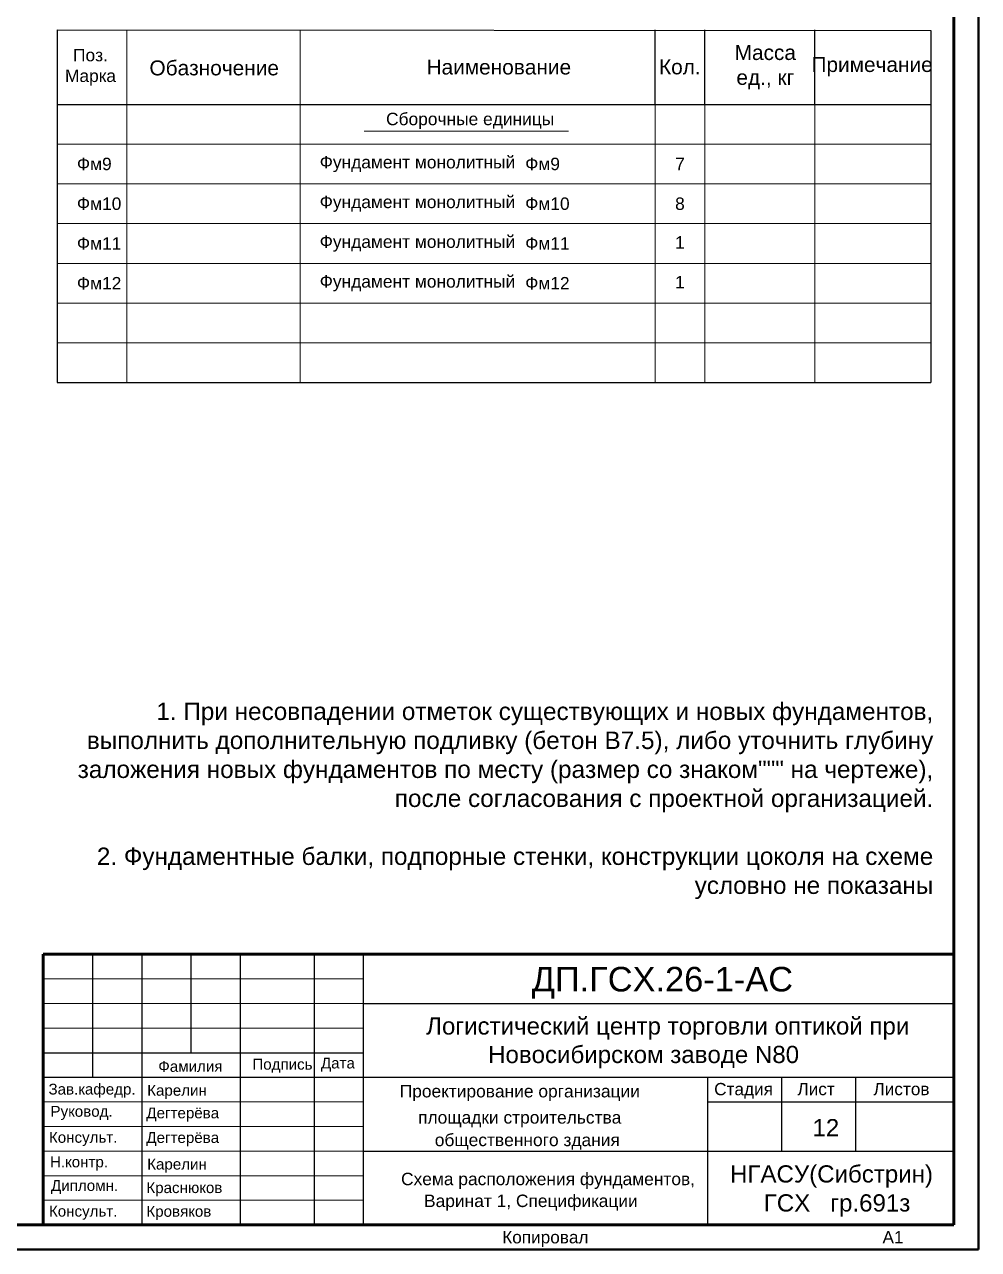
# Model space of a CAD drawing. Header units: millimetres. Extents: x -25736 to -23046, y 7958 to 9460.
# Drawn here: x -23238 to -23046.1, y 8139.6 to 8386.2 of the extents above; entities that cross this region are included whole.
import ezdxf
from ezdxf.enums import TextEntityAlignment as Align

# ---------------------------------------------------------------- set-up
doc = ezdxf.new("R2010")
doc.units = ezdxf.units.MM
doc.layers.get('0').update_dxf_attribs({"lineweight": 30})
for name, color, linetype, lineweight in [('Рамка гл', 5, 'Continuous', 60), ('Средняя', 7, 'Continuous', 30), ('Средняя_0.5', 7, 'Continuous', 50), ('Текст', 252, 'Continuous', 18), ('тонкая', 250, 'Continuous', 20), ('Тонкая_0.2', 7, 'Continuous', 20), ('Тонкая_0.3', 7, 'Continuous', 30)]:
    doc.layers.add(name, color=color, linetype=linetype, lineweight=lineweight)
doc.styles.get("Standard").update_dxf_attribs({"font": 'ARIALUNI.TTF'})
doc.styles.add('Надписи', font='ARIALUNI.TTF', dxfattribs={"height": 3.5})
doc.styles.add('стиль1', font='ARIALUNI.TTF')

msp = doc.modelspace()

# ---------------------------------------------------------------- linework, layer by layer
at = {"color": 0, "linetype": 'Continuous', "lineweight": 60}
for p, q in [((-23051.032, 8712.965), (-23051.032, 8144.562)), ((-23234.228, 8199.026), (-23051.032, 8199.026)), ((-23234.228, 8144.562), (-23234.228, 8199.026)), ((-23051.032, 8144.562), (-23858.086, 8144.562))]:
    msp.add_line(p, q, dxfattribs=at)
at = {"color": 7, "lineweight": 30}
for p, q in [((-23055.66, 8384.953), (-23055.66, 8314.097)), ((-23231.433, 8314.097), (-23055.66, 8314.097)), ((-23231.433, 8314.097), (-23099.886, 8314.097))]:
    msp.add_line(p, q, dxfattribs=at)
at = {"color": 0, "lineweight": 9, "ltscale": 0.75}
for p, q in [((-23111.146, 8370.097), (-23111.146, 8314.097)), ((-23101.146, 8370.097), (-23101.146, 8314.097)), ((-23078.994, 8370.097), (-23078.994, 8314.097)), ((-23231.433, 8362.097), (-23094.475, 8362.097)), ((-23231.433, 8362.097), (-23094.475, 8362.097)), ((-23231.433, 8362.097), (-23099.886, 8362.097)), ((-23231.433, 8362.097), (-23099.886, 8362.097)), ((-23191.146, 8362.097), (-23055.66, 8362.097)), ((-23191.146, 8362.097), (-23055.66, 8362.097)), ((-23231.433, 8354.097), (-23094.475, 8354.097)), ((-23231.433, 8354.097), (-23099.886, 8354.097)), ((-23191.146, 8354.097), (-23055.66, 8354.097)), ((-23231.433, 8346.097), (-23094.475, 8346.097)), ((-23231.433, 8346.097), (-23099.886, 8346.097)), ((-23191.146, 8346.097), (-23055.66, 8346.097)), ((-23231.433, 8338.097), (-23094.475, 8338.097)), ((-23231.433, 8338.097), (-23099.886, 8338.097)), ((-23191.146, 8338.097), (-23055.66, 8338.097)), ((-23231.433, 8330.097), (-23094.475, 8330.097)), ((-23231.433, 8330.097), (-23099.886, 8330.097)), ((-23191.146, 8330.097), (-23055.66, 8330.097)), ((-23231.433, 8322.097), (-23094.475, 8322.097)), ((-23231.433, 8322.097), (-23099.886, 8322.097)), ((-23191.146, 8322.097), (-23055.66, 8322.097)), ((-23231.433, 8314.097), (-23094.475, 8314.097)), ((-23231.433, 8314.097), (-23099.886, 8314.097)), ((-23191.146, 8314.097), (-23055.66, 8314.097))]:
    msp.add_line(p, q, dxfattribs=at)
at = {"color": 0}
msp.add_line((-23234.228, 8199.026), (-23052.461, 8199.026), dxfattribs=at)
at = {"color": 0, "linetype": 'Continuous', "lineweight": 60, "ltscale": 100}
for p, q in [((-23051.032, 8144.562), (-23051.032, 8199.026)), ((-23234.228, 8144.562), (-23051.032, 8144.562))]:
    msp.add_line(p, q, dxfattribs=at)
at = {"layer": 'Рамка гл', "color": 7, "lineweight": 30}
for p, q in [((-23231.433, 8385.097), (-23055.66, 8384.953)), ((-23231.433, 8385.097), (-23231.433, 8314.097)), ((-23111.146, 8370.097), (-23111.146, 8385.097)), ((-23101.146, 8370.097), (-23101.146, 8385.097)), ((-23078.994, 8370.097), (-23078.994, 8385.097)), ((-23231.433, 8370.097), (-23094.475, 8370.097)), ((-23231.433, 8370.097), (-23099.886, 8370.097)), ((-23191.146, 8370.097), (-23055.66, 8370.097))]:
    msp.add_line(p, q, dxfattribs=at)
at = {"layer": 'Рамка гл', "color": 7, "lineweight": 5}
for p, q in [((-23217.461, 8385.097), (-23217.461, 8314.097)), ((-23182.585, 8385.097), (-23182.585, 8314.097))]:
    msp.add_line(p, q, dxfattribs=at)
at = {"layer": 'Средняя', "color": 0}
for p, q in [((-23234.228, 8144.562), (-23234.228, 8199.026)), ((-23234.228, 8199.026), (-23051.032, 8199.026)), ((-23224.326, 8199.026), (-23224.326, 8174.269)), ((-23214.423, 8199.026), (-23214.423, 8144.562)), ((-23204.521, 8199.026), (-23204.521, 8179.221)), ((-23194.618, 8199.026), (-23194.618, 8144.562)), ((-23179.764, 8199.026), (-23179.764, 8144.562)), ((-23169.862, 8199.026), (-23169.862, 8144.562)), ((-23169.862, 8189.123), (-23051.032, 8189.123)), ((-23234.228, 8179.221), (-23169.862, 8179.221)), ((-23234.228, 8174.269), (-23051.032, 8174.269)), ((-23100.544, 8144.562), (-23100.544, 8174.269)), ((-23085.691, 8174.269), (-23085.691, 8159.416)), ((-23070.837, 8174.269), (-23070.837, 8159.416)), ((-23100.544, 8169.318), (-23051.032, 8169.318)), ((-23169.862, 8159.416), (-23051.032, 8159.416))]:
    msp.add_line(p, q, dxfattribs=at)
at = {"layer": 'Средняя_0.5', "color": 0}
for p, q in [((-23046.081, 8139.611), (-23046.081, 8727.819)), ((-23877.891, 8139.611), (-23046.081, 8139.611))]:
    msp.add_line(p, q, dxfattribs=at)
at = {"layer": 'Текст'}
msp.add_line((-23169.682, 8364.69), (-23128.538, 8364.69), dxfattribs=at)
at = {"layer": 'тонкая', "color": 0}
for p, q in [((-23234.228, 8194.074), (-23169.862, 8194.074)), ((-23234.228, 8189.123), (-23169.862, 8189.123)), ((-23234.228, 8184.172), (-23169.862, 8184.172)), ((-23234.228, 8169.318), (-23169.862, 8169.318)), ((-23234.228, 8164.367), (-23169.862, 8164.367)), ((-23234.228, 8159.416), (-23169.862, 8159.416)), ((-23234.228, 8154.464), (-23169.862, 8154.464)), ((-23234.228, 8149.513), (-23169.862, 8149.513))]:
    msp.add_line(p, q, dxfattribs=at)

# ---------------------------------------------------------------- texts
at = {"color": 0, "style": 'Надписи'}
for s, height, p in [('Стадия', 2.4756, (-23099.261, 8170.657)), ('Лист', 2.4756, (-23082.51, 8170.671)), ('Листов', 2.4756, (-23067.21, 8170.671)), ('12', 3.4659, (-23079.484, 8162.394)), ('НГАСУ(Сибстрин)', 3.46587, (-23096.062, 8153.094)), ('ГСХ   гр.691з', 3.46587, (-23089.277, 8147.258))]:
    msp.add_text(s, height=height, dxfattribs=at).set_placement(p)
at = {"layer": 'Текст', "color": 0, "style": 'Надписи'}
for s, height, p in [('ДП.ГСХ.26-1-АС', 4.95125, (-23135.991, 8191.546)), ('Фамилия', 2.1785, (-23211.098, 8175.378)), ('Подпись', 2.1785, (-23192.175, 8175.81)), ('Дата', 2.1785, (-23178.381, 8176.056)), ('Зав.кафедр.', 2.17855, (-23233.186, 8170.801)), ('Карелин', 2.1785, (-23213.332, 8170.563)), ('Руковод.', 2.1785, (-23232.786, 8166.333)), ('Дегтерёва', 2.1785, (-23213.495, 8166.009)), ('Консульт.', 2.1785, (-23233.098, 8161.093)), ('Дегтерёва', 2.1785, (-23213.495, 8161.058)), ('Н.контр.', 2.1785, (-23232.887, 8156.154)), ('Карелин', 2.1785, (-23213.332, 8155.71)), ('Дипломн.', 2.1785, (-23232.679, 8151.408)), ('Краснюков', 2.1785, (-23213.495, 8150.968)), ('Консульт.', 2.1785, (-23233.098, 8146.239)), ('Кровяков', 2.1785, (-23213.495, 8146.204))]:
    msp.add_text(s, height=height, dxfattribs=at).set_placement(p)
at = {"layer": 'Текст', "color": 0, "lineweight": 30, "style": 'Надписи'}
for s, p in [('Проектирование организации', (-23162.518, 8170.23)), ('площадки строительства ', (-23158.823, 8164.947)), ('общественного здания', (-23155.471, 8160.411)), ('Схема расположения фундаментов,', (-23162.258, 8152.557)), ('Варинат 1, Спецификации', (-23157.632, 8148.157))]:
    msp.add_text(s, height=2.5, dxfattribs=at).set_placement(p)
at = {"layer": 'Текст', "color": 0, "lineweight": 0, "ltscale": 0.75, "style": 'стиль1'}
for s, insert, char_height, width, attachment_point in [('Поз.\\PМарка', (-23224.743, 8377.563), 2.5, 10, 5), ('Масса \\Pед., кг', (-23088.974, 8377.597), 3, 20, 5), ('Обазночение', (-23199.852, 8377.423), 3, 80, 5), ('Наименование', (-23142.585, 8377.597), 3, 80, 5), ('Кол.', (-23106.165, 8377.631), 3, 15, 5), ('Примечание', (-23067.484, 8377.669), 3, 20, 5), ('Фм9', (-23227.472, 8358.097), 2.5, 76.03966, 4), ('Фундамент монолитный', (-23178.624, 8358.097), 2.5, 76.03966, 4), ('Фм9', (-23137.283, 8358.097), 2.5, 76.03966, 4), ('7', (-23106.146, 8358.097), 2.5, 10, 5), ('Фм10', (-23227.472, 8350.097), 2.5, 76.03966, 4), ('Фундамент монолитный', (-23178.624, 8350.097), 2.5, 76.03966, 4), ('Фм10', (-23137.283, 8350.097), 2.5, 76.03966, 4), ('8', (-23106.146, 8350.097), 2.5, 10, 5), ('Фм11', (-23227.472, 8342.097), 2.5, 76.03966, 4), ('Фундамент монолитный', (-23178.624, 8342.097), 2.5, 76.03966, 4), ('Фм11', (-23137.283, 8342.097), 2.5, 76.03966, 4), ('1', (-23106.146, 8342.334), 2.5, 10, 5), ('Фм12', (-23227.472, 8334.097), 2.5, 76.03966, 4), ('Фундамент монолитный', (-23178.624, 8334.097), 2.5, 76.03966, 4), ('Фм12', (-23137.283, 8334.097), 2.5, 76.03966, 4), ('1', (-23106.146, 8334.334), 2.5, 10, 5)]:
    msp.add_mtext(s, dxfattribs=dict(at, insert=insert, char_height=char_height, width=width, attachment_point=attachment_point))
at = {"layer": 'Текст', "color": 0, "lineweight": 0, "insert": (-23186.59, 8366.785), "char_height": 2.5, "width": 76.03966, "attachment_point": 4, "line_spacing_factor": 0.85, "style": 'стиль1'}
msp.add_mtext('\\pi21.315;Сборочные единицы', dxfattribs=at)
at = {"layer": 'Текст', "insert": (-23055.174, 8210.126), "char_height": 3.5, "attachment_point": 9}
msp.add_mtext_dynamic_manual_height_columns('1. При несовпадении отметок существующих и новых фундаментов, выполнить дополнительную подливку (бетон В7.5), либо уточнить глубину заложения новых фундаментов по месту (размер со знаком""" на чертеже), после согласования с проектной организацией.\\P\\P2. Фундаментные балки, подпорные стенки, конструкции цоколя на схеме условно не показаны', width=179.37441, gutter_width=12.5, heights=[0], dxfattribs=at)
at = {"layer": 'Тонкая_0.2', "color": 0, "style": 'Надписи'}
for s, p in [('Логистический центр торговли оптикой при', (-23157.203, 8182.871)), ('Новосибирском заводе N80', (-23144.746, 8177.138))]:
    msp.add_text(s, height=3.46587, dxfattribs=at).set_placement(p)
at = {"layer": 'Тонкая_0.3', "color": 0, "linetype": 'Continuous', "lineweight": 25, "style": 'Надписи'}
msp.add_text('Копировал', height=2.4756, dxfattribs=at).set_placement((-23133.223, 8140.848), align=Align.CENTER)
msp.add_text('A1', height=2.4756, dxfattribs=at).set_placement((-23065.39, 8140.848))

doc.saveas('drawing.dxf')
